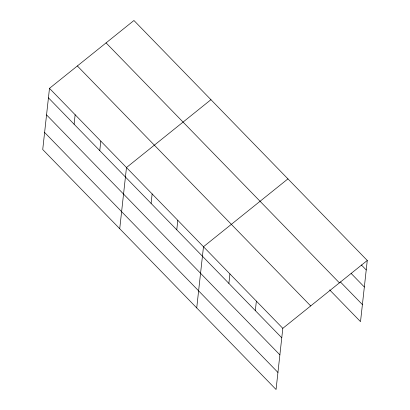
<?xml version="1.0" encoding="UTF-8"?>
<svg xmlns="http://www.w3.org/2000/svg" width="410" height="410" viewBox="0 0 410 410"><rect width="100%" height="100%" fill="white"/><g stroke="black" fill="none" stroke-linecap="round" stroke-linejoin="round"><path stroke-width="0.61" d="M49.482 88.355L42.727 149.527L276.058 389.5L282.813 328.328L367.273 260.473L133.942 20.5L49.482 88.355L282.813 328.328M74.102 124.225L75.148 114.754M99.768 150.624L100.814 141.148M119.725 228.718L126.48 167.546L210.94 99.691M151.1 203.416L152.146 193.94M176.766 229.815L177.812 220.339M196.728 307.91L203.483 246.738L287.938 178.883M228.877 283.407L229.923 273.931M255.322 310.606L256.368 301.13M367.273 260.473L360.518 321.645L329.666 289.916M361.379 264.957L366.227 269.944M351.119 273.409L364.341 287.005M340.367 281.921L362.404 304.584M106.067 42.891L339.403 282.864M77.352 65.964L310.683 305.937M48.436 97.826L281.767 337.799M46.55 114.887L279.886 354.86M44.613 132.466L277.944 372.439"/></g></svg>
